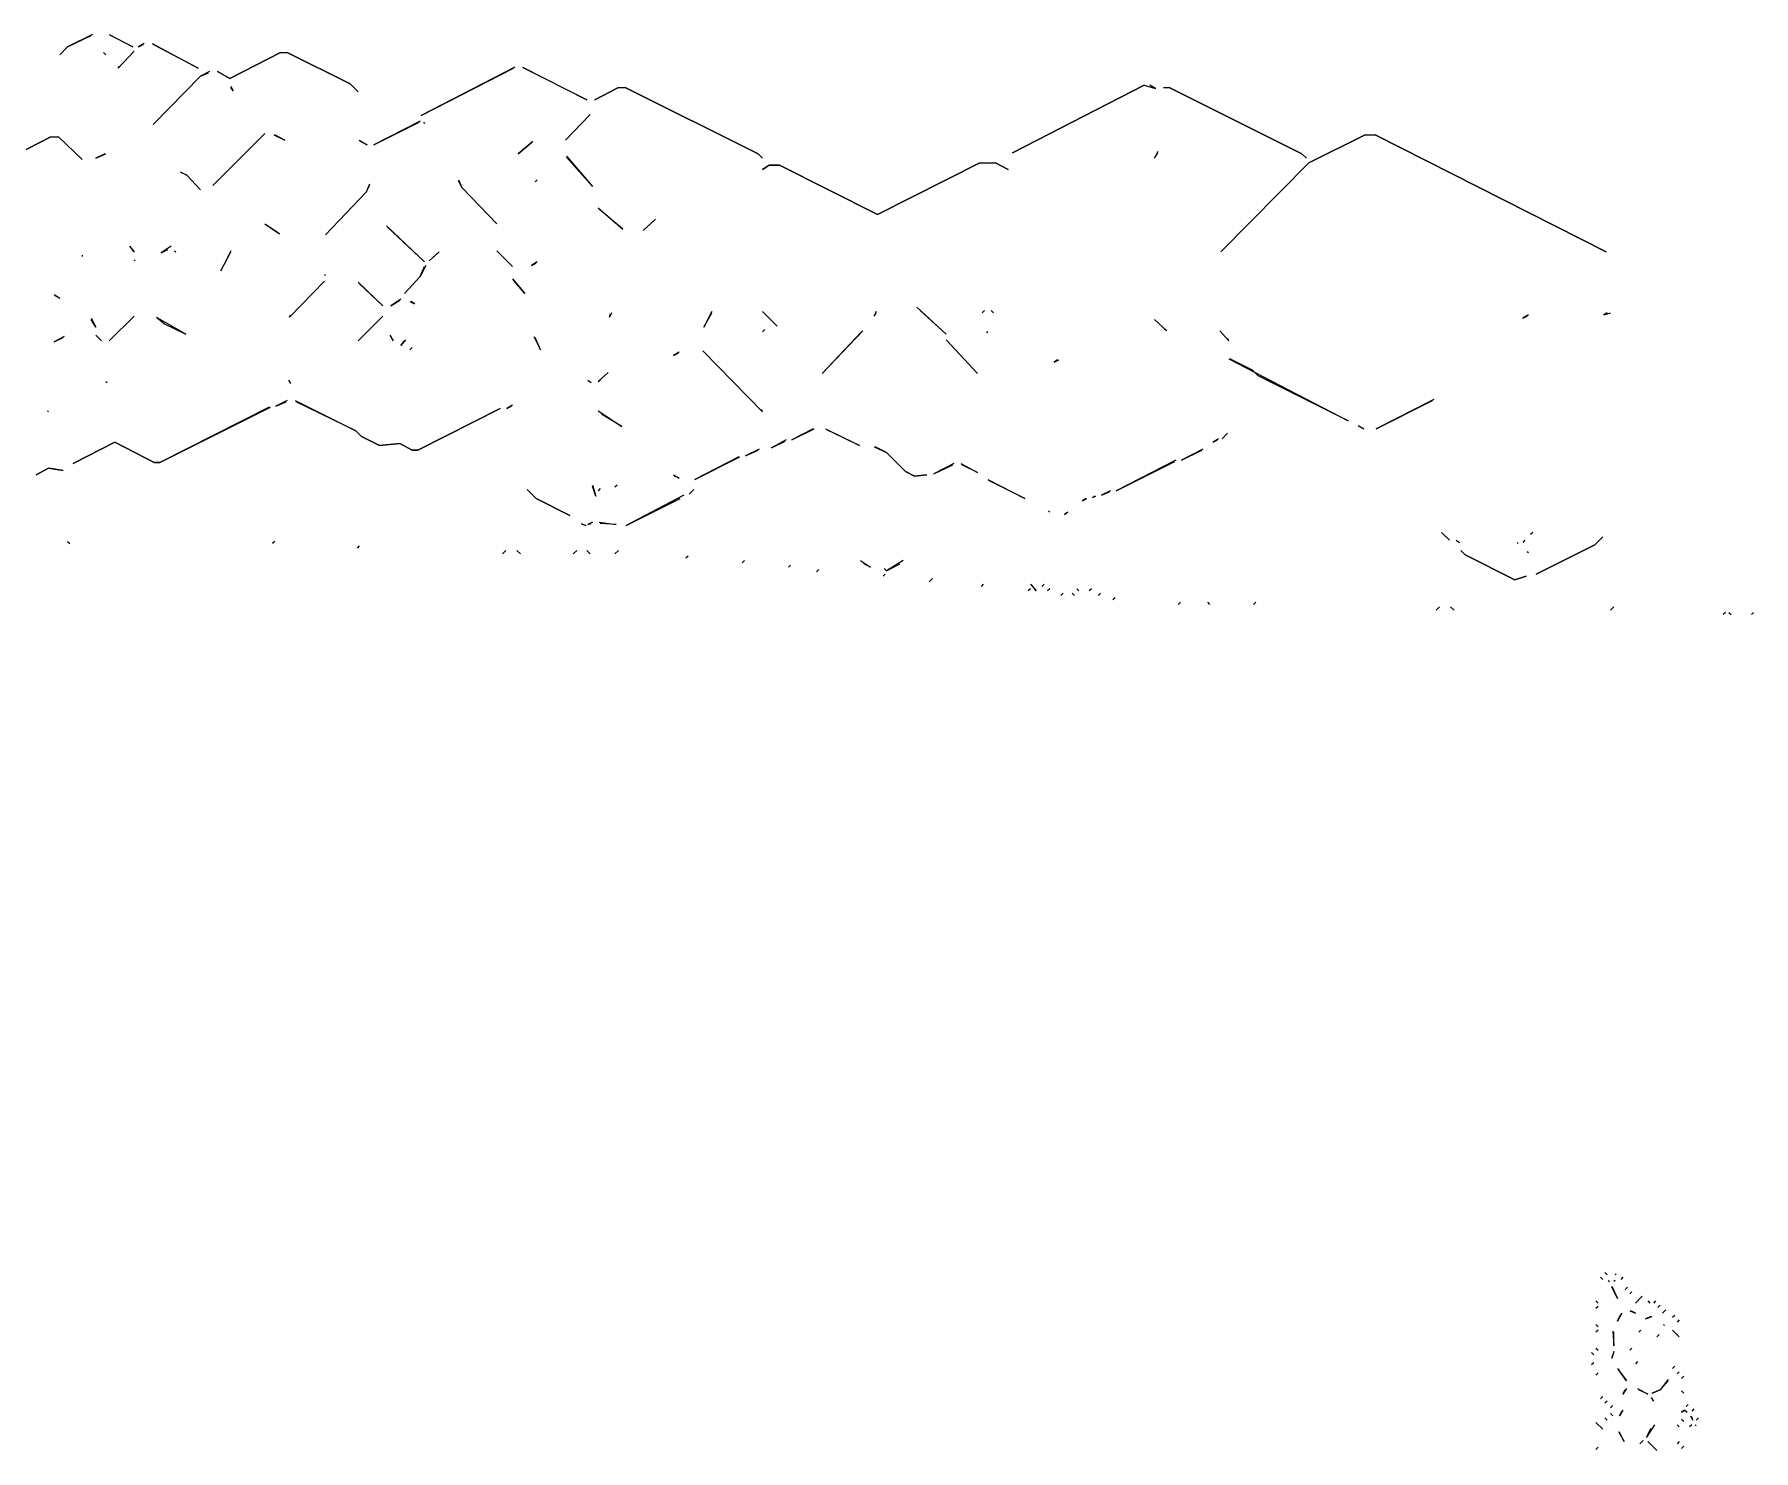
# Model space of a CAD drawing. Extents: x 1 to 2775, y -31 to 2075.
# Drawn here: x 2084.9 to 2339.3, y 1863.3 to 2072.8 of the extents above; entities that cross this region are included whole.
import ezdxf

# ---------------------------------------------------------------- set-up
doc = ezdxf.new("R2010")
doc.units = 0
doc.layers.add('LINEWORK', color=4, linetype='CONTINUOUS')

msp = doc.modelspace()

# ---------------------------------------------------------------- linework, layer by layer
at = {"layer": 'LINEWORK'}
for points in [[(2093.5, 2072.8333), (2089.8333, 2071), (2088.6667, 2069.8333), (2089.8333, 2071), (2093.3333, 2072.6667)], [(2096, 2072.8333), (2099.5, 2071), (2096.1667, 2072.6667)], [(2101.1667, 2071.5), (2100.3333, 2071), (2101, 2071.3333)], [(2102.3333, 2071.5), (2109.1667, 2067.8333), (2102.5, 2071.3333)], [(2095.1667, 2070.1667), (2095.5, 2069.8333)], [(2099.6667, 2070.3333), (2097.3333, 2067.8333), (2097.5, 2068.1667)], [(2121.3333, 2070.1667), (2113.8333, 2066.3333), (2112, 2067.3333), (2113.8333, 2066.3333), (2121.3333, 2070.1667), (2122.3333, 2070.1667), (2131.6667, 2065.5), (2132.8333, 2064.3333), (2131.6667, 2065.5), (2122.3333, 2070.1667)], [(2110.8333, 2067.3333), (2109.5, 2066.6667), (2102.5, 2059.5), (2109.5, 2066.6667), (2110.6667, 2067.1667)], [(2156, 2068), (2142.1667, 2060.8333), (2155.8333, 2067.8333)], [(2157.1667, 2068), (2166.6667, 2063.1667), (2157.3333, 2067.8333)], [(2114, 2065.1667), (2114.3333, 2064.5), (2114, 2065)], [(2171.3333, 2065), (2167.8333, 2063.1667), (2171.3333, 2065), (2172.3333, 2065), (2192, 2055.1667), (2192.6667, 2054.5), (2192, 2055.1667), (2172.3333, 2065)], [(2249.1667, 2065.3333), (2229.6667, 2055.3333), (2249.1667, 2065.3333), (2250.8333, 2064.8333), (2250, 2065.3333)], [(2252, 2065), (2252.8333, 2065), (2272.5, 2055.1667), (2273.1667, 2054.5), (2272.5, 2055.1667), (2252.8333, 2065)], [(2167.1667, 2061), (2163.5, 2057.1667), (2167, 2060.8333)], [(2142, 2060), (2135.1667, 2056.5), (2141.8333, 2059.8333)], [(2142.5, 2059.8333), (2142.6667, 2059.6667)], [(2087.3333, 2057.6667), (2082.1667, 2055), (2087.3333, 2057.6667), (2088.5, 2057.6667), (2092, 2054.3333), (2088.5, 2057.6667)], [(2119, 2058.1667), (2111.3333, 2050.5)], [(2120.3333, 2058), (2122, 2057.1667), (2120.5, 2058)], [(2133, 2057.1667), (2134.1667, 2056.5), (2133.1667, 2057)], [(2158.6667, 2057), (2156.5, 2055.1667), (2158.5, 2056.8333)], [(2281.8333, 2058), (2273.5, 2053.8333), (2260.5, 2040.6667), (2273.5, 2053.8333), (2281.8333, 2058), (2283.3333, 2058), (2317.5, 2040.6667), (2283.3333, 2058)], [(2095.3333, 2055.1667), (2094, 2054.5), (2095.5, 2055.1667)], [(2163.6667, 2054.8333), (2167.5, 2050.3333), (2163.6667, 2054.6667)], [(2224.8333, 2053.8333), (2209.6667, 2046.1667), (2195.1667, 2053.5), (2193.6667, 2053.5), (2192.6667, 2052.8333), (2193.6667, 2053.5), (2195.1667, 2053.5), (2209.6667, 2046.1667), (2224.8333, 2053.8333), (2227.1667, 2053.8333), (2229, 2052.8333), (2227.1667, 2053.8333)], [(2251.1667, 2055.5), (2250.6667, 2054.5), (2251.1667, 2055.3333)], [(2106.5, 2052.5), (2107.5, 2052), (2109.5, 2049.8333), (2107.5, 2052), (2106.6667, 2052.3333)], [(2134.5, 2050.6667), (2134, 2049.5), (2128, 2043.1667), (2134, 2049.5), (2134.5, 2050.5)], [(2147.6667, 2051.3333), (2148.1667, 2050.1667), (2153.3333, 2044.8333), (2148.1667, 2050.1667), (2147.6667, 2051.1667)], [(2159.3333, 2051.3333), (2159, 2051)], [(2168.3333, 2047.1667), (2172, 2044), (2168.5, 2047)], [(2119, 2044.8333), (2121.1667, 2043.3333), (2119.1667, 2044.6667)], [(2137, 2044.5), (2142.6667, 2039.1667), (2137.1667, 2044.3333)], [(2176.8333, 2045.5), (2175, 2043.8333), (2176.6667, 2045.3333)], [(2099, 2041.5), (2099.6667, 2040.6667), (2099.1667, 2041.3333)], [(2105.1667, 2041.5), (2103.6667, 2040.5), (2104.6667, 2041)], [(2105.6667, 2040.8333), (2105.8333, 2040.6667)], [(2114, 2040.8333), (2112.5, 2037.8333), (2114, 2040.6667)], [(2144.8333, 2040.6667), (2143.3333, 2039.3333), (2144.6667, 2040.5)], [(2153.3333, 2040.8333), (2155.6667, 2038.5)], [(2092, 2040.1667), (2092, 2040)], [(2099.8333, 2039.5), (2099.6667, 2039.3333)], [(2142.8333, 2038.6667), (2142, 2037), (2139.6667, 2034.5), (2142, 2037), (2142.6667, 2038.5)], [(2159.3333, 2039.1667), (2158.5, 2038.6667), (2159.1667, 2039)], [(2127.8333, 2036.3333), (2122.6667, 2031), (2122.8333, 2031.3333)], [(2128, 2037.3333), (2127.8333, 2037.1667)], [(2132.8333, 2036.1667), (2136.5, 2032.6667), (2133, 2036)], [(2155.6667, 2036.6667), (2157.5, 2034.5), (2155.8333, 2036.5)], [(2087.8333, 2034.3333), (2088.6667, 2033.8333), (2088, 2034.1667)], [(2139.1667, 2033.6667), (2137.6667, 2032.6667), (2139, 2033.5)], [(2140.5, 2033.3333), (2141.1667, 2033), (2140.6667, 2033.3333)], [(2093.3333, 2030.8333), (2094, 2029.5), (2093.3333, 2030.6667)], [(2099.6667, 2031.1667), (2096, 2027.5)], [(2103, 2031), (2104.1667, 2030), (2107.3333, 2028.5), (2103.1667, 2030.8333)], [(2136.5, 2031.1667), (2132.8333, 2027.5)], [(2170.3333, 2031.6667), (2170, 2031), (2170.1667, 2031.5)], [(2185.1667, 2031.8333), (2184, 2029.5), (2185.1667, 2031.6667)], [(2192.6667, 2031.8333), (2194.8333, 2029.6667)], [(2209.5, 2031.8333), (2209.1667, 2031.1667), (2209.5, 2031.6667)], [(2215.5, 2032.5), (2219.8333, 2028.5), (2216, 2032)], [(2225.5, 2032), (2225.1667, 2031.6667)], [(2226.5, 2032), (2226.8333, 2031.6667)], [(2250.6667, 2030.6667), (2252.5, 2029), (2252.1667, 2029.1667)], [(2306, 2031.3333), (2305.1667, 2030.8333), (2305.8333, 2031.1667)], [(2317.6667, 2031.6667), (2317.1667, 2031.3333), (2318.1667, 2031.6667)], [(2089.3333, 2028.1667), (2087.8333, 2027.3333), (2089.1667, 2028)], [(2094, 2028.3333), (2094.8333, 2027.5)], [(2137.5, 2028.3333), (2138, 2027.5), (2137.6667, 2028.1667)], [(2158.8333, 2028.1667), (2159.8333, 2026.1667), (2159, 2028)], [(2193, 2029.1667), (2192.6667, 2028.8333)], [(2207.5, 2029), (2201.5, 2022.6667), (2207.3333, 2028.8333)], [(2226, 2028.8333), (2225.8333, 2028.6667)], [(2260.3333, 2029), (2261.6667, 2027.5), (2261.5, 2027.8333)], [(2139.8333, 2027.6667), (2139.1667, 2026.8333), (2139.6667, 2027.5)], [(2140.8333, 2026.5), (2140.5, 2026.1667)], [(2180.3333, 2025.8333), (2179.5, 2025.3333), (2180.1667, 2025.6667)], [(2183.8333, 2026), (2192.6667, 2017), (2192.5, 2017.3333)], [(2219.8333, 2027.6667), (2224.5, 2022.6667), (2220, 2027.5)], [(2169.8333, 2022.8333), (2168.3333, 2021.5), (2168.6667, 2021.6667)], [(2236.3333, 2024.6667), (2235.8333, 2024.3333), (2236.5, 2024.6667)], [(2261.6667, 2024.8333), (2279.3333, 2015.6667), (2266, 2022.3333), (2265.1667, 2023.1667), (2261.8333, 2024.8333)], [(2095.5, 2021.5), (2095.6667, 2021.3333)], [(2122.5, 2021.6667), (2122.8333, 2021.1667), (2122.6667, 2021.5)], [(2166.8333, 2021.6667), (2167.3333, 2021.3333), (2167, 2021.5)], [(2119.6667, 2017.6667), (2103.5, 2009.5), (2102.6667, 2009.5), (2096.8333, 2012.5), (2090.6667, 2009.3333), (2096.8333, 2012.5), (2102.6667, 2009.5), (2103.5, 2009.5), (2119.8333, 2017.6667)], [(2122.3333, 2018.6667), (2120.6667, 2017.8333), (2122.1667, 2018.5)], [(2123.5, 2018.6667), (2132.5, 2014.1667), (2133.3333, 2013.3333), (2136, 2012), (2139, 2012.3333), (2140.8333, 2011.3333), (2141.6667, 2011.3333), (2153.8333, 2017.5), (2141.6667, 2011.3333), (2140.8333, 2011.3333), (2139, 2012.3333), (2136, 2012), (2133.3333, 2013.3333), (2132.5, 2014.1667), (2123.6667, 2018.5)], [(2155.6667, 2018), (2154.8333, 2017.5), (2155.5, 2017.8333)], [(2292, 2018.8333), (2283.5, 2014.5), (2291.8333, 2018.6667)], [(2086.8333, 2017.1667), (2087, 2017)], [(2168.3333, 2017.1667), (2171.8333, 2014.8333), (2168.8333, 2016.6667)], [(2280.8333, 2015), (2281.6667, 2014.5), (2281, 2014.8333)], [(2196.1667, 2012.8333), (2194, 2011.6667), (2196, 2012.6667)], [(2200.1667, 2014.5), (2197, 2012.8333), (2200.3333, 2014.5)], [(2202, 2014.5), (2207, 2012), (2202.1667, 2014.3333)], [(2260.1667, 2013), (2259.3333, 2012.5), (2260, 2012.8333)], [(2261.5, 2013.8333), (2260.6667, 2013)], [(2189.1667, 2010.3333), (2182.6667, 2007), (2189.3333, 2010.3333)], [(2192.1667, 2011.5), (2190.1667, 2010.5), (2192, 2011.3333)], [(2209.1667, 2011.8333), (2211, 2011), (2213.8333, 2008.1667), (2215.1667, 2007.5), (2217, 2007.6667), (2215.1667, 2007.5), (2213.8333, 2008.1667), (2211, 2011), (2209.3333, 2011.8333)], [(2257.8333, 2011.5), (2254.6667, 2009.8333), (2257.6667, 2011.3333)], [(2087, 2008.6667), (2085.1667, 2007.6667), (2087, 2008.6667), (2089.1667, 2008.3333), (2087.1667, 2008.6667)], [(2179.5, 2007.6667), (2180.3333, 2007.1667), (2179.6667, 2007.5)], [(2221, 2009.3333), (2218, 2007.8333), (2220.8333, 2009.1667)], [(2222, 2009.3333), (2224.5, 2008), (2222.1667, 2009.1667)], [(2253.8333, 2009.8333), (2245, 2005.3333), (2253.6667, 2009.6667)], [(2157.8333, 2005.5), (2159.1667, 2004.1667), (2164.1667, 2001.6667), (2159.1667, 2004.1667)], [(2167.5, 2006.1667), (2168, 2004.5), (2167.5, 2006)], [(2168.6667, 2005.6667), (2168.3333, 2005.3333)], [(2171.1667, 2006.1667), (2170.8333, 2005.8333)], [(2182.5, 2005.5), (2181.8333, 2004.8333)], [(2226, 2007), (2231.5, 2004.1667), (2226.1667, 2006.8333)], [(2244.1667, 2005.3333), (2242.8333, 2004.6667), (2244, 2005.1667)], [(2181, 2004.6667), (2172.5, 2000.1667), (2180.5, 2004.1667)], [(2235, 2002.3333), (2235.1667, 2002.1667)], [(2240.5, 2004.1667), (2240, 2003.8333), (2240.6667, 2004.1667)], [(2241.8333, 2004.5), (2241.5, 2004.3333), (2242, 2004.5)], [(2165.8333, 2000.5), (2166.5, 2000.1667), (2166, 2000.3333)], [(2167.5, 2000.6667), (2166.8333, 2000.3333), (2167.3333, 2000.5)], [(2168.5, 2000.6667), (2171, 2000.3333), (2168.6667, 2000.5)], [(2237.8333, 2002.1667), (2237.3333, 2001.8333), (2237.6667, 2002)], [(2089.8333, 1997.8333), (2090.1667, 1997.5)], [(2120.5, 1997.8333), (2120.1667, 1997.5)], [(2293.1667, 1999.1667), (2294.3333, 1998)], [(2295.3333, 1998), (2295.8333, 1997.6667), (2295.5, 1997.8333)], [(2304.3333, 1997.6667), (2304.5, 1997.5)], [(2305.5, 1998), (2305.1667, 1997.6667)], [(2306.6667, 1999.1667), (2306.3333, 1998.8333)], [(2317, 1998.5), (2315.8333, 1997.3333), (2307.1667, 1993), (2315.8333, 1997.3333)], [(2133, 1997.1667), (2132.6667, 1996.8333)], [(2154.6667, 1996.5), (2154.1667, 1996)], [(2156.3333, 1996.5), (2156.8333, 1996)], [(2165.1667, 1996.5), (2164.6667, 1996)], [(2166.6667, 1996.5), (2167.1667, 1996)], [(2171.3333, 1996.5), (2170.8333, 1996)], [(2181.6667, 1995.6667), (2181.3333, 1995.3333)], [(2190, 1995), (2189.6667, 1994.6667)], [(2207.1667, 1995), (2208.6667, 1994), (2207.6667, 1994.5)], [(2213.5, 1995), (2211, 1993.5), (2210.6667, 1993.8333), (2211, 1993.5), (2213, 1994.5)], [(2296, 1996.5), (2296.6667, 1995.8333), (2304, 1992.1667), (2305.6667, 1992.6667), (2304, 1992.1667), (2296.6667, 1995.8333)], [(2305.8333, 1996.3333), (2306, 1996.1667)], [(2196.8333, 1994.3333), (2196.5, 1994)], [(2201, 1993.6667), (2200.6667, 1993.3333)], [(2210.8333, 1993), (2210.5, 1992.6667)], [(2217.8333, 1992.3333), (2217.3333, 1991.8333)], [(2225.3333, 1991.5), (2225, 1991.1667)], [(2232.3333, 1990.8333), (2232, 1990.5)], [(2232.3333, 1991.5), (2233.1667, 1990.5), (2232.5, 1991.3333)], [(2234.3333, 1991.5), (2234, 1991.1667)], [(2235.1667, 1990.8333), (2234.8333, 1990.5)], [(2237.1667, 1990.1667), (2236.8333, 1989.8333)], [(2238.5, 1990.1667), (2238.8333, 1989.8333)], [(2239.1667, 1990.8333), (2239.5, 1990.5)], [(2241.3333, 1990.8333), (2241, 1990.5)], [(2242.6667, 1990.1667), (2242.3333, 1989.8333)], [(2244.8333, 1989.5), (2244.5, 1989.1667)], [(2254.5, 1988.8333), (2254.1667, 1988.5)], [(2258.5, 1988.8333), (2258.8333, 1988.5)], [(2265.6667, 1988.8333), (2265.3333, 1988.5)], [(2292.8333, 1988.1667), (2292.3333, 1987.6667)], [(2294.5, 1988.1667), (2295, 1987.6667)], [(2318.6667, 1988.1667), (2318.1667, 1987.6667)], [(2335.1667, 1987.3333), (2334.8333, 1987)], [(2335.6667, 1987.3333), (2336, 1987)], [(2339.3333, 1987.3333), (2339, 1987)], [(2316.6667, 1889), (2317, 1888.6667)], [(2317.3333, 1889.6667), (2317.6667, 1889.3333)], [(2317.8333, 1888.5), (2318, 1888.3333)], [(2318.8333, 1888.5), (2318.6667, 1888.3333)], [(2319, 1889.5), (2318.8333, 1889.3333)], [(2320, 1889), (2319.6667, 1888.6667)], [(2316, 1885.5), (2316.3333, 1885.1667)], [(2318.3333, 1887.6667), (2319.1667, 1885.8333), (2318.3333, 1887.5)], [(2320.6667, 1887.5), (2320.3333, 1887.1667)], [(2321.3333, 1886.8333), (2321, 1886.5)], [(2322.8333, 1886.1667), (2321.8333, 1885.1667)], [(2323.6667, 1885.5), (2324, 1885.1667)], [(2324.8333, 1885.5), (2324.5, 1885.1667)], [(2316.3333, 1884.6667), (2316, 1884.3333)], [(2319.8333, 1883.6667), (2319.1667, 1882.5), (2319.6667, 1883.5)], [(2321, 1884), (2321.8333, 1883.6667), (2321.1667, 1884)], [(2324.1667, 1883.1667), (2323.3333, 1882.8333), (2324.3333, 1883.1667)], [(2325.5, 1884.8333), (2325.1667, 1884.5)], [(2326.3333, 1884.1667), (2325.8333, 1883.6667)], [(2327.6667, 1883.3333), (2327.3333, 1883)], [(2316, 1882), (2316.3333, 1881.6667)], [(2316.3333, 1881.1667), (2316, 1880.8333)], [(2318.5, 1881), (2318.6667, 1878.8333), (2318.6667, 1880.8333)], [(2322.6667, 1881.1667), (2322.3333, 1880.8333)], [(2325.3333, 1880.5), (2325, 1880.1667)], [(2326, 1882), (2326.1667, 1881.8333)], [(2327.3333, 1881.1667), (2328.3333, 1880.1667)], [(2328.3333, 1882.6667), (2328, 1882.3333)], [(2315.3333, 1877.8333), (2315.6667, 1877.5)], [(2316, 1878.5), (2316.3333, 1878.1667)], [(2318.6667, 1878), (2318.3333, 1877), (2318.6667, 1877.8333)], [(2321.3333, 1878.5), (2321, 1878.1667)], [(2315.6667, 1876.3333), (2315.3333, 1876)], [(2319.1667, 1875.5), (2320.5, 1873.6667), (2319.3333, 1875.3333)], [(2322.1667, 1876.5), (2321.8333, 1876.1667)], [(2327.6667, 1875.8333), (2327.3333, 1875.5)], [(2316.3333, 1874.8333), (2316, 1874.5)], [(2326.6667, 1873.8333), (2325.5, 1872.3333), (2324.3333, 1871.8333), (2325.5, 1872.3333), (2326.6667, 1873.6667)], [(2328.3333, 1875), (2328, 1874.6667)], [(2329, 1874.3333), (2328.6667, 1874)], [(2317, 1871.3333), (2316.6667, 1871)], [(2317.6667, 1870.6667), (2317.3333, 1870.3333)], [(2318.5, 1870), (2318.1667, 1869.6667)], [(2320.5, 1872.5), (2320, 1871.6667), (2320.3333, 1872.3333)], [(2322.1667, 1872.5), (2323.6667, 1871.6667), (2322.3333, 1872.3333)], [(2324.1667, 1871.1667), (2324.5, 1870.6667), (2324.3333, 1871)], [(2328.6667, 1872.1667), (2329, 1871.8333)], [(2329.6667, 1870.1667), (2329.3333, 1869.8333)], [(2316, 1867.5), (2317, 1866.5)], [(2317.3333, 1868.1667), (2317.6667, 1867.8333)], [(2318.1667, 1868.8333), (2318.5, 1868.5)], [(2320, 1869.3333), (2319.5, 1868.5), (2319.8333, 1869.1667)], [(2329.1667, 1869.3333), (2328.6667, 1869), (2329.1667, 1869.3333), (2329.5, 1869)], [(2328.6667, 1868), (2329, 1867.6667)], [(2330, 1868.5), (2330.3333, 1867.8333), (2330.1667, 1868.3333)], [(2330.5, 1869.5), (2330.1667, 1869.1667)], [(2331.1667, 1868.1667), (2330.8333, 1867.8333)], [(2319.3333, 1866.1667), (2320.1667, 1864.6667), (2319.5, 1866)], [(2324.6667, 1867.1667), (2323.5, 1865.3333), (2324.1667, 1866.6667)], [(2328, 1867.1667), (2328.3333, 1866.8333)], [(2330.1667, 1867.1667), (2329.8333, 1866.8333)], [(2330.6667, 1867.1667), (2330.8333, 1867)], [(2316.3333, 1863.8333), (2316, 1863.5)], [(2323, 1864.8333), (2322.5, 1864.3333)], [(2323.6667, 1864.6667), (2325, 1863.3333)], [(2328.3333, 1864.6667), (2328, 1864.3333)], [(2329, 1864), (2328.6667, 1863.6667)]]:
    msp.add_lwpolyline(points, dxfattribs=at)

doc.saveas('drawing.dxf')
